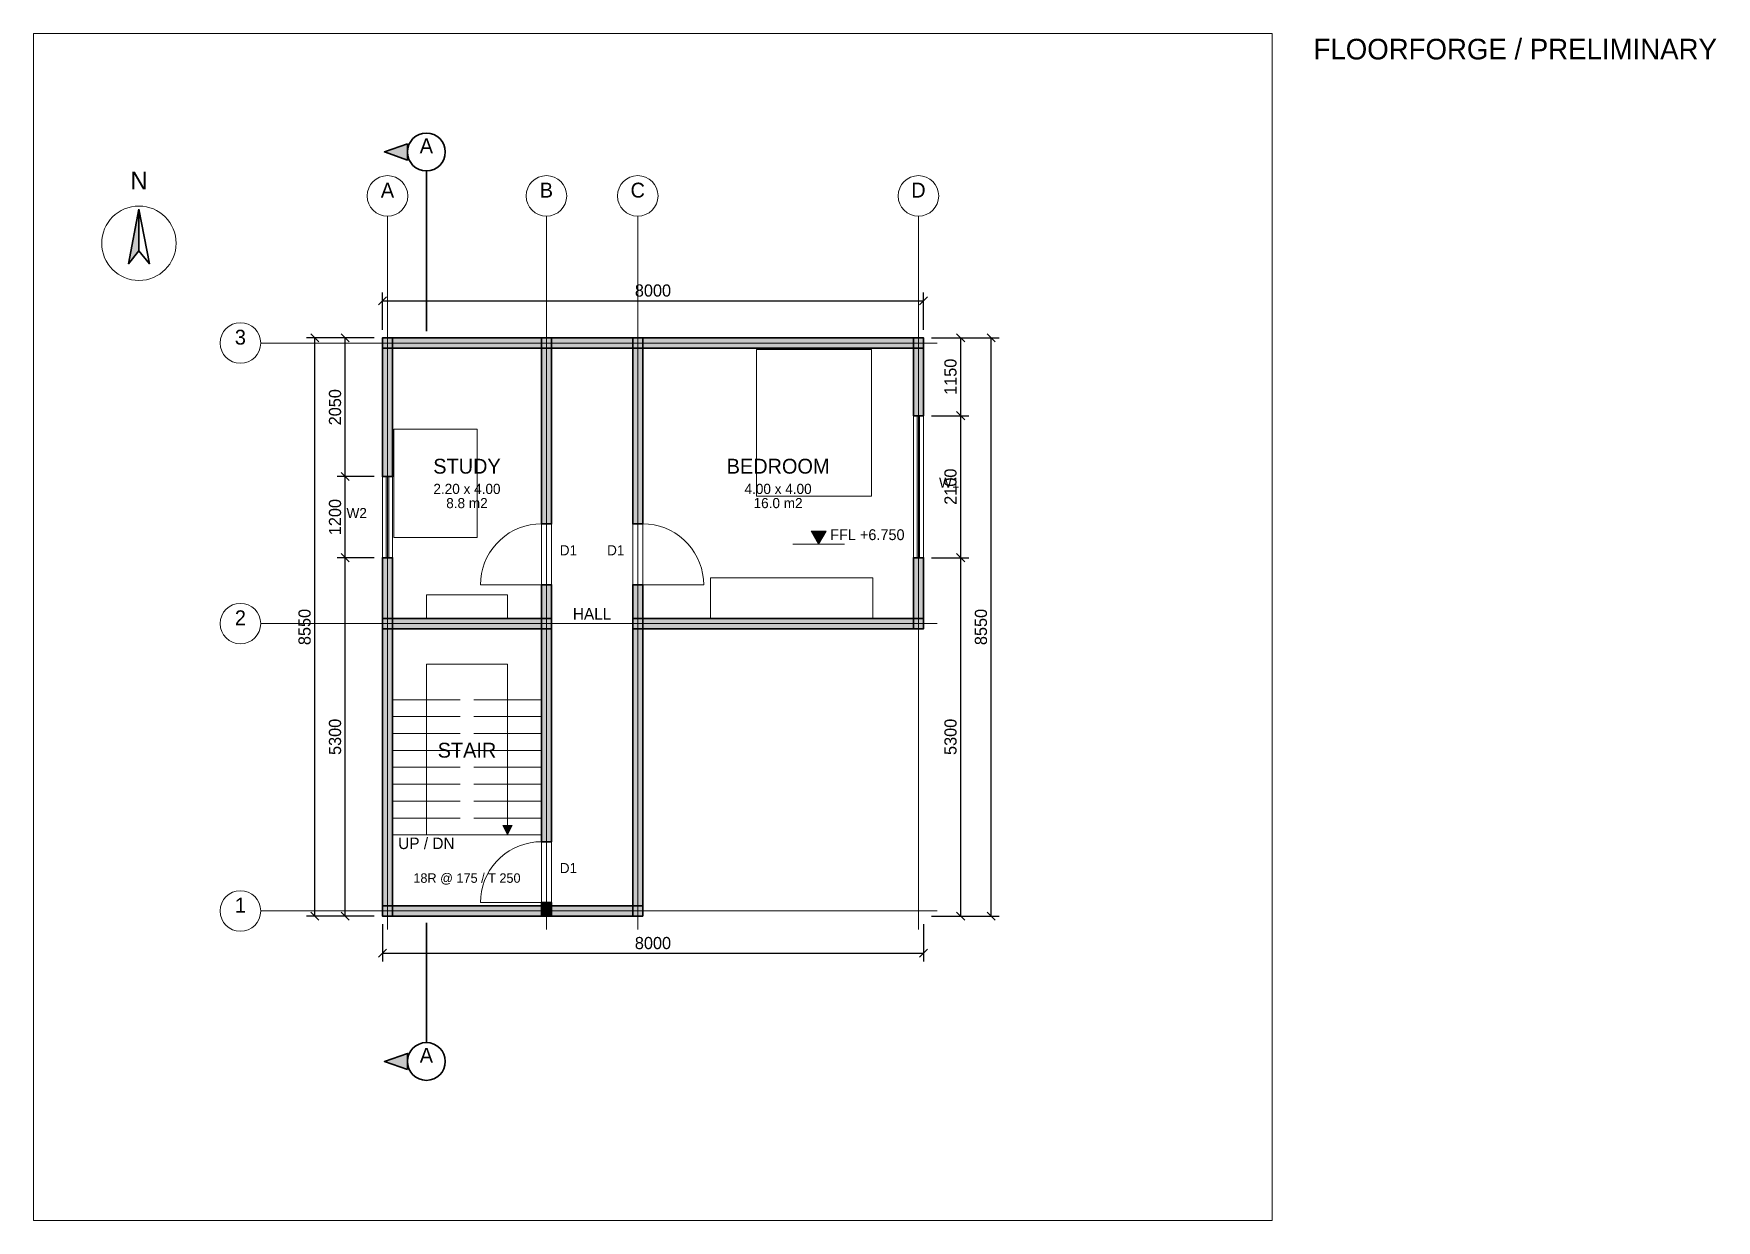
# Paper-space layout 'FLOOR-2' of a CAD drawing. Header units: millimetres. Extents: x 20 to 346, y 30 to 260.
# The model-space entities are those that its viewports show. They can reach past a viewport. Long polylines and large blocks are cut down to what shows.
import ezdxf
from ezdxf.enums import TextEntityAlignment as Align

# ---------------------------------------------------------------- set-up
doc = ezdxf.new("R2010")
doc.units = ezdxf.units.MM
for name, color, linetype, lineweight in [('A-ANNO', 7, 'Continuous', 18), ('A-DIMS', 7, 'Continuous', 13), ('A-DOOR', 3, 'Continuous', 18), ('A-FLOR', 8, 'Continuous', 13), ('A-FURN', 8, 'Continuous', 13), ('A-GRID', 8, 'Continuous', 13), ('A-LEVL', 7, 'Continuous', 13), ('A-SECT', 1, 'Continuous', 35), ('A-STAIR', 7, 'Continuous', 18), ('A-TAGS', 1, 'Continuous', 13), ('A-WALL', 7, 'Continuous', 35), ('A-WIND', 4, 'Continuous', 18)]:
    doc.layers.add(name, color=color, linetype=linetype, lineweight=lineweight)
doc.dimstyles.new('FF-ARCH', dxfattribs={"dimtxt": 180, "dimasz": 90, "dimexe": 120, "dimexo": 120, "dimgap": 60, "dimtad": 1, "dimdec": 0, "dimtsz": 60, "dimcen": 2.5, "dimazin": 3, "dimtfac": 1, "dimtmove": 0, "dimatfit": 3})

msp = doc.modelspace()

# ---------------------------------------------------------------- hatches: boundary and pattern name
at = {"layer": 'A-LEVL'}
msp.add_hatch(color=7, dxfattribs=at).paths.add_polyline_path([(46340, 5690), (46560, 5690), (46450, 5500)])
at = {"layer": 'A-SECT'}
for points in [[(40370, 11420), (40030, 11300), (40370, 11180)], [(40370, -2270), (40030, -2150), (40370, -2030)]]:
    msp.add_hatch(color=7, dxfattribs=at).paths.add_polyline_path(points)
at = {"layer": 'A-STAIR'}
msp.add_hatch(color=7, dxfattribs=at).paths.add_polyline_path([(41780, 1340), (41920, 1340), (41850, 1200)])
at = {"layer": 'A-WALL'}
for points in [[(36400, 10456), (36246, 9647.5), (36400, 9840)], [(40000, 8550), (40150, 8550), (40150, 6500), (40000, 6500), (40000, 8475), (40000, 8550)], [(42425, 8550), (42500, 8550), (42500, 8400), (40075, 8400), (40000, 8400), (40000, 8550), (42425, 8550)], [(42350, 8550), (42500, 8550), (42500, 5800), (42350, 5800), (42350, 8475), (42350, 8550)], [(43775, 8550), (43850, 8550), (43850, 8400), (42425, 8400), (42350, 8400), (42350, 8550), (43775, 8550)], [(43700, 8550), (43850, 8550), (43850, 5800), (43700, 5800), (43700, 8475), (43700, 8550)], [(47925, 8550), (48000, 8550), (48000, 8400), (43775, 8400), (43700, 8400), (43700, 8550), (47925, 8550)], [(47850, 8550), (48000, 8550), (48000, 7400), (47850, 7400), (47850, 8475), (47850, 8550)], [(40150, 4325), (40150, 4250), (40000, 4250), (40000, 5300), (40150, 5300), (40150, 4325)], [(48000, 4325), (48000, 4250), (47850, 4250), (47850, 5300), (48000, 5300), (48000, 4325)], [(42500, 4325), (42500, 4250), (42350, 4250), (42350, 4900), (42500, 4900), (42500, 4325)], [(43850, 4325), (43850, 4250), (43700, 4250), (43700, 4900), (43850, 4900), (43850, 4325)], [(40000, 4325), (40000, 4400), (40150, 4400), (40150, 75), (40150, 0), (40000, 0), (40000, 4325)], [(42425, 4400), (42500, 4400), (42500, 4250), (40075, 4250), (40000, 4250), (40000, 4400), (42425, 4400)], [(42350, 4400), (42500, 4400), (42500, 1100), (42350, 1100), (42350, 4325), (42350, 4400)], [(43700, 4325), (43700, 4400), (43850, 4400), (43850, 75), (43850, 0), (43700, 0), (43700, 4325)], [(47925, 4400), (48000, 4400), (48000, 4250), (43775, 4250), (43700, 4250), (43700, 4400), (47925, 4400)], [(42425, 150), (42500, 150), (42500, 0), (40075, 0), (40000, 0), (40000, 150), (42425, 150)], [(42500, 75), (42500, 0), (42350, 0), (42350, 200), (42500, 200), (42500, 75)], [(43775, 150), (43850, 150), (43850, 0), (42425, 0), (42350, 0), (42350, 150), (43775, 150)]]:
    msp.add_hatch(color=7, dxfattribs=at).paths.add_polyline_path(points)

# ---------------------------------------------------------------- linework, layer by layer
at = {"layer": 'A-ANNO'}
msp.add_circle((36400, 9950), 550, dxfattribs=at)
at = {"layer": 'A-DOOR'}
for p, q in [((42350, 4900), (41450, 4900)), ((43850, 4900), (44750, 4900)), ((42350, 200), (41450, 200))]:
    msp.add_line(p, q, dxfattribs=at)
for points in [[(42350, 5800), (42267, 5796.2), (42184.6, 5784.7), (42103.7, 5765.6), (42024.9, 5739.2), (41948.8, 5705.6), (41876.2, 5665.2), (41807.6, 5618.2), (41743.7, 5565.1), (41684.9, 5506.3), (41631.8, 5442.4), (41584.8, 5373.8), (41544.4, 5301.2), (41510.8, 5225.1), (41484.4, 5146.3), (41465.3, 5065.4), (41453.8, 4983), (41450, 4900)], [(43850, 5800), (43933, 5796.2), (44015.4, 5784.7), (44096.3, 5765.6), (44175.1, 5739.2), (44251.2, 5705.6), (44323.8, 5665.2), (44392.4, 5618.2), (44456.3, 5565.1), (44515.1, 5506.3), (44568.2, 5442.4), (44615.2, 5373.8), (44655.6, 5301.2), (44689.2, 5225.1), (44715.6, 5146.3), (44734.7, 5065.4), (44746.2, 4983), (44750, 4900)], [(42350, 1100), (42267, 1096.2), (42184.6, 1084.7), (42103.7, 1065.6), (42024.9, 1039.2), (41948.8, 1005.6), (41876.2, 965.2), (41807.6, 918.2), (41743.7, 865.1), (41684.9, 806.3), (41631.8, 742.4), (41584.8, 673.8), (41544.4, 601.2), (41510.8, 525.1), (41484.4, 446.3), (41465.3, 365.4), (41453.8, 283), (41450, 200)]]:
    msp.add_lwpolyline(points, dxfattribs=at)
at = {"layer": 'A-FLOR'}
for points in [[(42350, 0), (40150, 0), (40075, 0), (40000, 0), (40000, 150), (40000, 4250), (40000, 4325), (40000, 4400), (40000, 8400), (40000, 8475), (40000, 8550), (40150, 8550), (42350, 8550), (42425, 8550), (42500, 8550), (43700, 8550), (43775, 8550), (43850, 8550), (47850, 8550), (47925, 8550), (48000, 8550), (48000, 8400), (48000, 4400), (48000, 4325), (48000, 4250), (47850, 4250), (43850, 4250), (43850, 150), (43850, 75), (43850, 0), (43700, 0), (42500, 0), (42425, 0), (42350, 0)], [(40150, 4400), (42350, 4400), (42350, 8400), (40150, 8400)], [(42500, 150), (43700, 150), (43700, 8400), (42500, 8400)], [(43850, 4400), (47850, 4400), (47850, 8400), (43850, 8400)], [(40150, 150), (42350, 150), (42350, 4250), (40150, 4250)], [(42350, 4250), (40150, 4250), (40150, 1200), (42350, 1200), (42350, 4250)]]:
    msp.add_lwpolyline(points, close=True, dxfattribs=at)
at = {"layer": 'A-FURN'}
for points in [[(47230, 6210), (47230, 8380), (45530, 8380), (45530, 6210)], [(41400, 5600), (41400, 7200), (40170, 7200), (40170, 5600)], [(47250, 4400), (47250, 5000), (44850, 5000), (44850, 4400)], [(41850, 4400), (41850, 4750), (40650, 4750), (40650, 4400)]]:
    msp.add_lwpolyline(points, close=True, dxfattribs=at)
at = {"layer": 'A-GRID'}
for p, q in [((40075, -200), (40075, 10350)), ((42425, -200), (42425, 10350)), ((43775, -200), (43775, 10350)), ((47925, -200), (47925, 10350)), ((38200, 8475), (48200, 8475)), ((38200, 4325), (48200, 4325)), ((38200, 75), (48200, 75))]:
    msp.add_line(p, q, dxfattribs=at)
for centre in [(40075, 10650), (42425, 10650), (43775, 10650), (47925, 10650), (37900, 8475), (37900, 4325), (37900, 75)]:
    msp.add_circle(centre, 300, dxfattribs=at)
at = {"layer": 'A-LEVL'}
msp.add_line((46070, 5500), (46830, 5500), dxfattribs=at)
msp.add_lwpolyline([(46340, 5690), (46560, 5690), (46450, 5500)], close=True, dxfattribs=at)
at = {"layer": 'A-SECT'}
for p, q in [((40650, 10720), (40650, 11020)), ((40650, 8650), (40650, 10720)), ((40650, -100), (40650, -1570)), ((40650, -1570), (40650, -1870))]:
    msp.add_line(p, q, dxfattribs=at)
for points in [[(40370, 11420), (40030, 11300), (40370, 11180)], [(40370, -2270), (40030, -2150), (40370, -2030)]]:
    msp.add_lwpolyline(points, close=True, dxfattribs=at)
for centre in [(40650, 11300), (40650, -2150)]:
    msp.add_circle(centre, 280, dxfattribs=at)
at = {"layer": 'A-STAIR'}
for p, q in [((40150, 3200), (41150, 3200)), ((41350, 3200), (42350, 3200)), ((40150, 2950), (41150, 2950)), ((41350, 2950), (42350, 2950)), ((40150, 2700), (41150, 2700)), ((41350, 2700), (42350, 2700)), ((40150, 2450), (41150, 2450)), ((41350, 2450), (42350, 2450)), ((40150, 2200), (41150, 2200)), ((41350, 2200), (42350, 2200)), ((40150, 1950), (41150, 1950)), ((41350, 1950), (42350, 1950)), ((40150, 1700), (41150, 1700)), ((41350, 1700), (42350, 1700)), ((40150, 1450), (41150, 1450)), ((41350, 1450), (42350, 1450)), ((40150, 1200), (41150, 1200)), ((41350, 1200), (42350, 1200))]:
    msp.add_line(p, q, dxfattribs=at)
msp.add_lwpolyline([(40650, 1200), (40650, 3725), (41850, 3725), (41850, 1200)], dxfattribs=at)
msp.add_lwpolyline([(41780, 1340), (41920, 1340), (41850, 1200)], close=True, dxfattribs=at)
at = {"layer": 'A-WALL'}
for points in [[(36400, 10456), (36246, 9647.5), (36400, 9840)], [(36400, 10456), (36554, 9647.5), (36400, 9840)], [(40000, 8550), (40150, 8550), (40150, 6500), (40000, 6500), (40000, 8475), (40000, 8550)], [(42425, 8550), (42500, 8550), (42500, 8400), (40075, 8400), (40000, 8400), (40000, 8550), (42425, 8550)], [(42350, 8550), (42500, 8550), (42500, 5800), (42350, 5800), (42350, 8475), (42350, 8550)], [(43775, 8550), (43850, 8550), (43850, 8400), (42425, 8400), (42350, 8400), (42350, 8550), (43775, 8550)], [(43700, 8550), (43850, 8550), (43850, 5800), (43700, 5800), (43700, 8475), (43700, 8550)], [(47925, 8550), (48000, 8550), (48000, 8400), (43775, 8400), (43700, 8400), (43700, 8550), (47925, 8550)], [(47850, 8550), (48000, 8550), (48000, 7400), (47850, 7400), (47850, 8475), (47850, 8550)], [(40150, 4325), (40150, 4250), (40000, 4250), (40000, 5300), (40150, 5300), (40150, 4325)], [(48000, 4325), (48000, 4250), (47850, 4250), (47850, 5300), (48000, 5300), (48000, 4325)], [(42500, 4325), (42500, 4250), (42350, 4250), (42350, 4900), (42500, 4900), (42500, 4325)], [(43850, 4325), (43850, 4250), (43700, 4250), (43700, 4900), (43850, 4900), (43850, 4325)], [(40000, 4325), (40000, 4400), (40150, 4400), (40150, 75), (40150, 0), (40000, 0), (40000, 4325)], [(42425, 4400), (42500, 4400), (42500, 4250), (40075, 4250), (40000, 4250), (40000, 4400), (42425, 4400)], [(42350, 4400), (42500, 4400), (42500, 1100), (42350, 1100), (42350, 4325), (42350, 4400)], [(43700, 4325), (43700, 4400), (43850, 4400), (43850, 75), (43850, 0), (43700, 0), (43700, 4325)], [(47925, 4400), (48000, 4400), (48000, 4250), (43775, 4250), (43700, 4250), (43700, 4400), (47925, 4400)], [(42425, 150), (42500, 150), (42500, 0), (40075, 0), (40000, 0), (40000, 150), (42425, 150)], [(42500, 75), (42500, 0), (42350, 0), (42350, 200), (42500, 200), (42500, 75)], [(43775, 150), (43850, 150), (43850, 0), (42425, 0), (42350, 0), (42350, 150), (43775, 150)]]:
    msp.add_lwpolyline(points, close=True, dxfattribs=at)
at = {"layer": 'A-WIND'}
for p, q in [((47850, 5300), (47850, 7400)), ((48000, 7400), (47850, 7400)), ((47907, 5300), (47907, 7400)), ((47943, 5300), (47943, 7400)), ((48000, 5300), (48000, 7400)), ((40000, 5300), (40000, 6500)), ((40000, 6500), (40150, 6500)), ((40057, 5300), (40057, 6500)), ((40093, 5300), (40093, 6500)), ((40150, 5300), (40150, 6500)), ((40000, 5300), (40150, 5300)), ((48000, 5300), (47850, 5300))]:
    msp.add_line(p, q, dxfattribs=at)

# ---------------------------------------------------------------- texts
at = {"layer": 'A-ANNO'}
for s, height, p in [('N', 260, (36400, 10670)), ('STUDY', 220, (41250, 6477)), ('BEDROOM', 220, (45850, 6477)), ('2.20 x 4.00', 150, (41250, 6197.5)), ('4.00 x 4.00', 150, (45850, 6197.5)), ('8.8 m2', 150, (41250, 5987.5)), ('16.0 m2', 150, (45850, 5987.5)), ('HALL', 170, (43100, 4334.5)), ('STAIR', 220, (41250, 2277))]:
    msp.add_text(s, height=height, dxfattribs=at).set_placement(p, align=Align.BOTTOM_CENTER)
at = {"layer": 'A-GRID'}
for s, p in [('A', (40075, 10560)), ('B', (42425, 10560)), ('C', (43775, 10560)), ('D', (47925, 10560)), ('3', (37900, 8385)), ('2', (37900, 4235)), ('1', (37900, -15))]:
    msp.add_text(s, height=220, dxfattribs=at).set_placement(p, align=Align.BOTTOM_CENTER)
at = {"layer": 'A-LEVL'}
msp.add_text('FFL +6.750', height=160, dxfattribs=at).set_placement((46620, 5560))
at = {"layer": 'A-SECT'}
for p in [(40650, 11215), (40650, -2235)]:
    msp.add_text('A', height=220, dxfattribs=at).set_placement(p, align=Align.BOTTOM_CENTER)
at = {"layer": 'A-STAIR'}
for s, height, p in [('UP / DN', 170, (40650, 940)), ('18R @ 175 / T 250', 140, (41250, 450))]:
    msp.add_text(s, height=height, dxfattribs=at).set_placement(p, align=Align.BOTTOM_CENTER)
at = {"layer": 'A-TAGS'}
for s, p in [('W1', (48380, 6290)), ('W2', (39620, 5840)), ('D1', (42750, 5290)), ('D1', (43450, 5290)), ('D1', (42750, 590))]:
    msp.add_text(s, height=150, dxfattribs=at).set_placement(p, align=Align.BOTTOM_CENTER)

# ---------------------------------------------------------------- dimensions: what is measured, and where the dimension line sits
at = {"layer": 'A-DIMS'}
for base, p1, p2 in [((40000, 9100), (40000, 8550), (48000, 8550)), ((40000, -550), (40000, 0), (48000, 0))]:
    msp.add_linear_dim(base=base, p1=p1, p2=p2, dimstyle='FF-ARCH', dxfattribs=at).render()
for base, p1, p2 in [((39000, 0), (40000, 0), (40000, 8550)), ((39450, 6500), (40000, 6500), (40000, 8550)), ((48550, 7400), (48000, 7400), (48000, 8550)), ((49000, 0), (48000, 0), (48000, 8550)), ((48550, 5300), (48000, 5300), (48000, 7400)), ((39450, 5300), (40000, 5300), (40000, 6500)), ((39450, 0), (40000, 0), (40000, 5300)), ((48550, 0), (48000, 0), (48000, 5300))]:
    msp.add_linear_dim(base=base, p1=p1, p2=p2, angle=90, dimstyle='FF-ARCH', dxfattribs=at).render()

psp = doc.layouts.new('FLOOR-2')

# ---------------------------------------------------------------- texts
psp.add_text('FLOORFORGE / PRELIMINARY', height=4).set_placement((268, 255))

# ---------------------------------------------------------------- viewports
at = {"layer": 'VIEWPORTS'}
psp.add_viewport(center=(140, 145), size=(240, 230), view_center_point=(44000, 4275), view_height=17550, dxfattribs=at)

doc.saveas('drawing.dxf')
